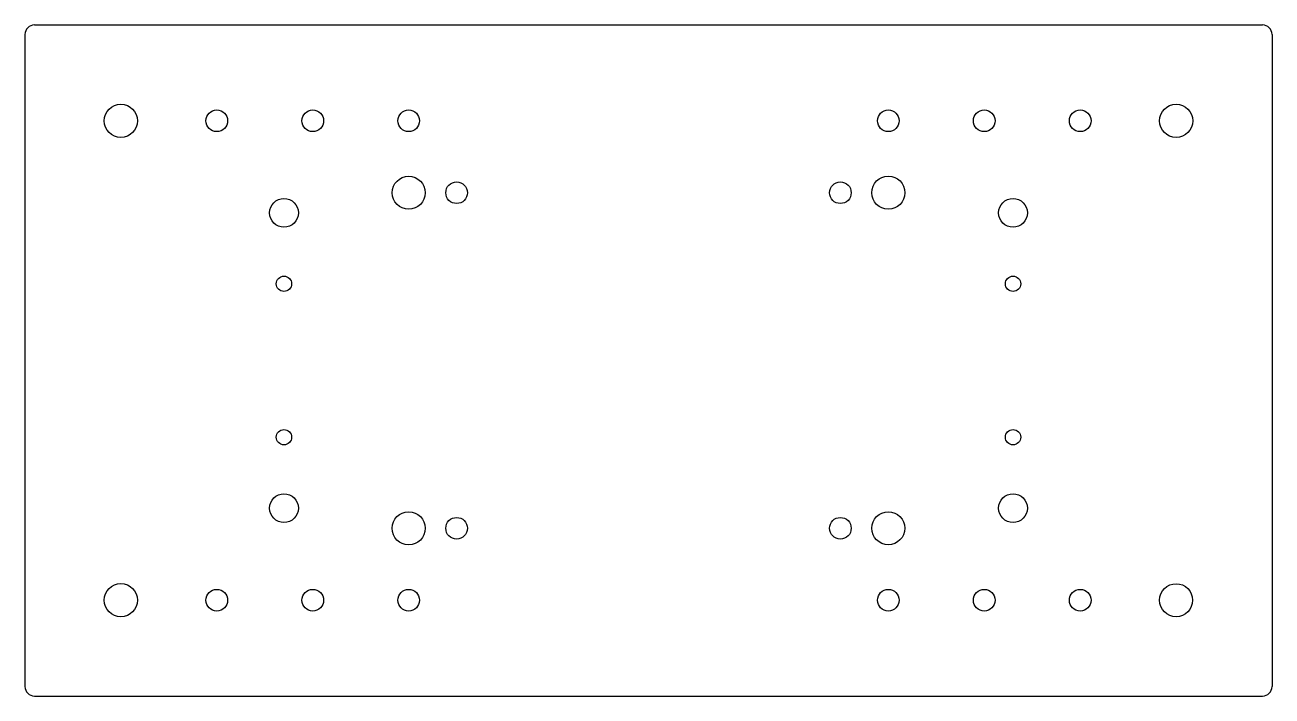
# Model space of a CAD drawing. Header units: millimetres. Extents: x 0 to 130, y -70 to 0.
import ezdxf

# ---------------------------------------------------------------- set-up
doc = ezdxf.new("R2010")
doc.units = ezdxf.units.MM

msp = doc.modelspace()

# ---------------------------------------------------------------- linework, layer by layer
at = {"color": 7, "linetype": 'Continuous', "lineweight": 25}
for p, q in [((1, 0), (129, 0)), ((0, -1), (0, -69)), ((130, -1), (130, -69)), ((1, -70), (129, -70))]:
    msp.add_line(p, q, dxfattribs=at)
for centre, radius in [((10, -10), 1.73), ((20, -10), 1.13), ((30, -10), 1.13), ((40, -10), 1.13), ((90, -10), 1.13), ((100, -10), 1.13), ((110, -10), 1.13), ((120, -10), 1.73), ((40, -17.5), 1.72), ((45, -17.5), 1.13), ((85, -17.5), 1.13), ((90, -17.5), 1.73), ((27, -19.6), 1.5), ((103, -19.6), 1.5), ((27, -27), 0.8), ((103, -27), 0.8), ((27, -43), 0.8), ((103, -43), 0.8), ((27, -50.4), 1.5), ((103, -50.4), 1.5), ((40, -52.5), 1.73), ((45, -52.5), 1.13), ((85, -52.5), 1.13), ((90, -52.5), 1.72), ((10, -60), 1.73), ((120, -60), 1.72), ((20, -60), 1.13), ((30, -60), 1.13), ((40, -60), 1.13), ((90, -60), 1.13), ((100, -60), 1.13), ((110, -60), 1.13)]:
    msp.add_circle(centre, radius, dxfattribs=at)
for centre, start, end in [((1, -1), 90, 180), ((129, -1), 0, 90), ((1, -69), 180, 270), ((129, -69), 270, 0)]:
    msp.add_arc(centre, 1, start, end, dxfattribs=at)

doc.saveas('drawing.dxf')
